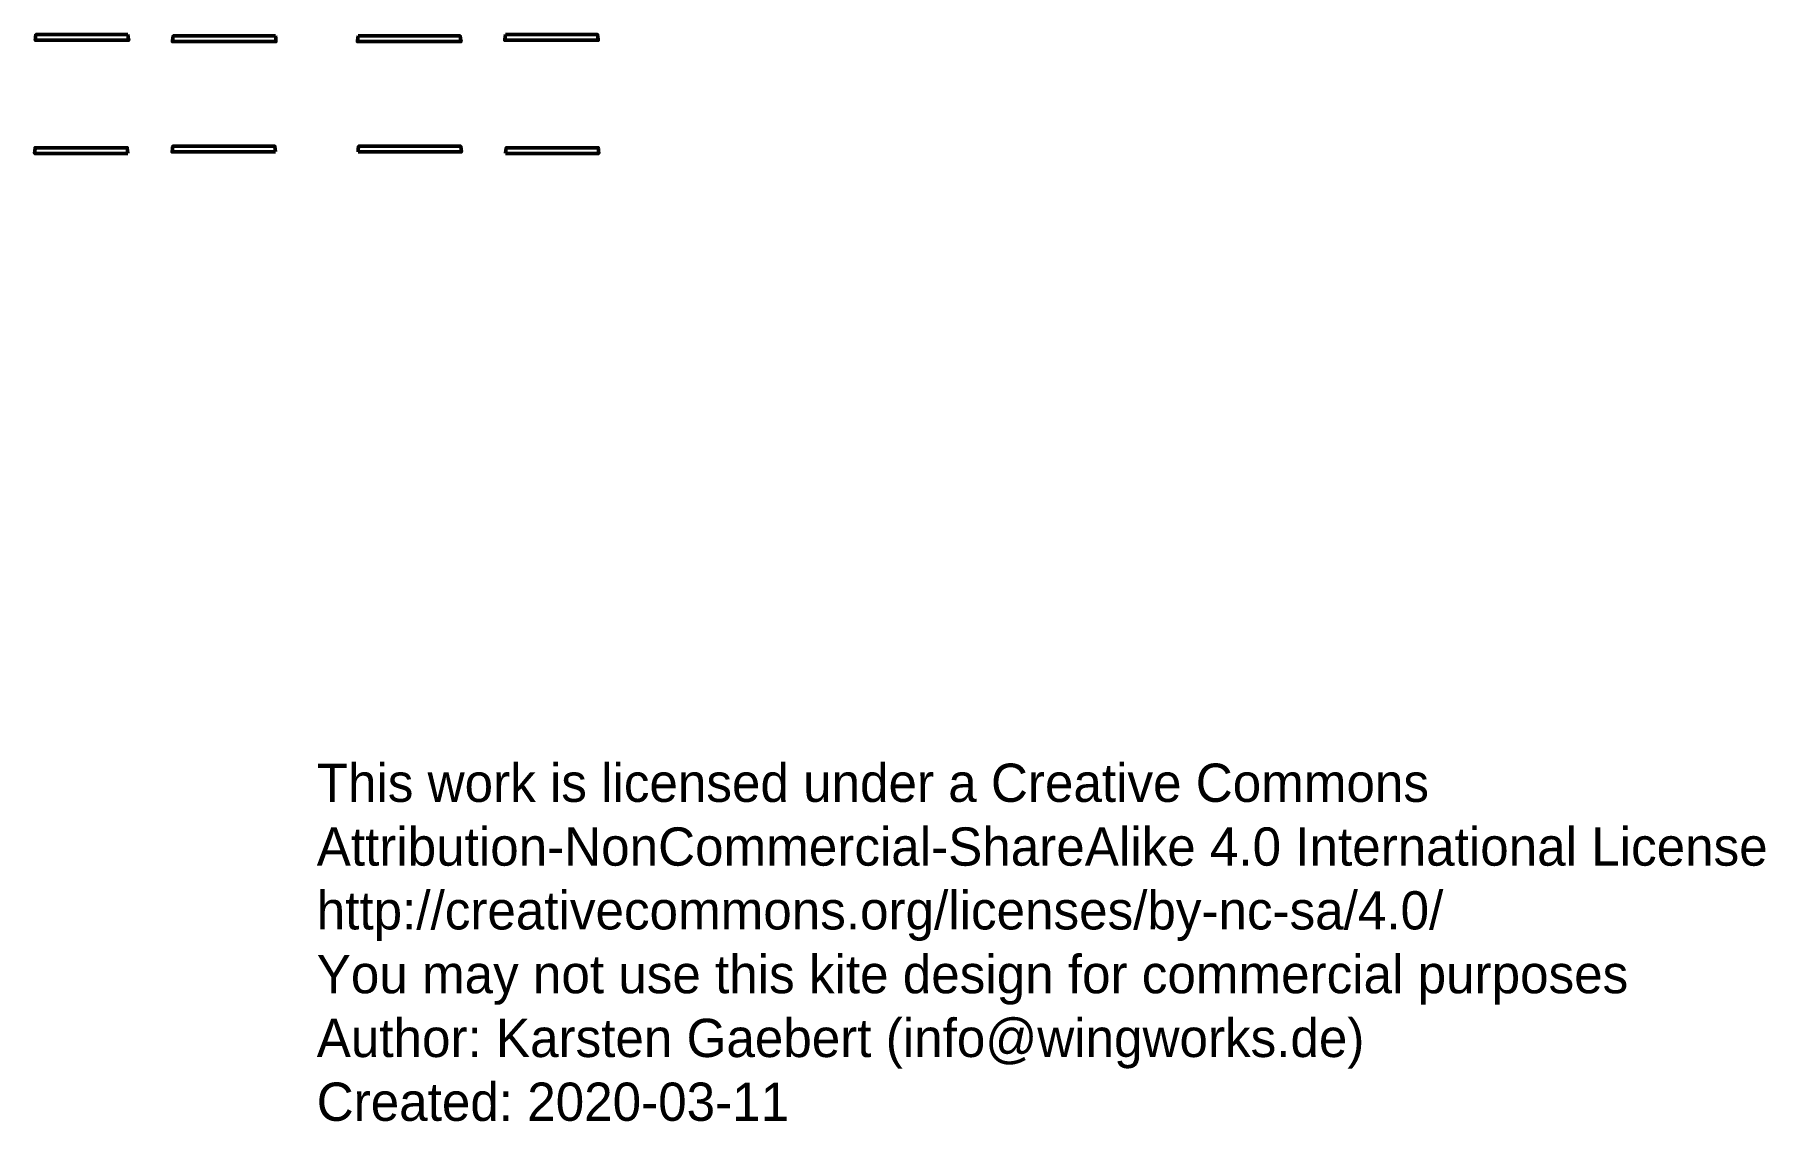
# Model space of a CAD drawing. Header units: millimetres. Extents: x -1474 to 7569, y -5370 to 310.
import ezdxf

# ---------------------------------------------------------------- set-up
doc = ezdxf.new("R2010")
doc.units = ezdxf.units.MM
doc.layers.add('CUT', color=6, linetype='Continuous', lineweight=50)
doc.layers.add('TEXT', color=3, linetype='Continuous')

msp = doc.modelspace()

# ---------------------------------------------------------------- linework, layer by layer
at = {"layer": 'CUT'}
for points in [[(-986.6, 309.9), (-984.7, 296.9), (-983.1, 285.4), (-982.2, 280.2), (-1471, 280.1), (-1470.2, 285.9), (-1469, 296.7), (-1467.5, 309.9)], [(-215.8, 303.1), (-214.3, 289.9), (-212.8, 277.5), (-212.3, 273.3), (-753.9, 273.4), (-753, 278.6), (-751.3, 290.1), (-749.4, 303.1)], [(215.8, 303.1), (214.3, 289.9), (212.8, 277.5), (212.3, 273.3), (753.9, 273.4), (753, 278.6), (751.3, 290.1), (749.4, 303.1)], [(986.6, 309.9), (984.7, 296.9), (983.1, 285.4), (982.2, 280.2), (1471, 280.1), (1470.2, 285.9), (1469, 296.7), (1467.5, 309.9)], [(-986.6, -311.3), (-988.4, -296.5), (-989.8, -285), (-990.1, -281.5), (-1471.4, -281.4), (-1471.7, -286), (-1472.7, -296.7), (-1474, -311.3)], [(-215.8, -303.6), (-217.2, -288.9), (-218.3, -276.6), (-218.5, -273.7), (-752.6, -273.8), (-752.9, -277.3), (-754.3, -288.8), (-756, -303.6)], [(215.8, -303.6), (217.2, -288.9), (218.3, -276.6), (218.5, -273.7), (752.6, -273.8), (752.9, -277.3), (754.3, -288.8), (756, -303.6)], [(986.6, -311.3), (988.4, -296.5), (989.8, -285), (990.1, -281.5), (1471.4, -281.4), (1471.7, -286), (1472.7, -296.7), (1474, -311.3)]]:
    msp.add_lwpolyline(points, close=True, dxfattribs=at)

# ---------------------------------------------------------------- texts
at = {"layer": 'TEXT', "insert": (0, -3500), "char_height": 200, "attachment_point": 1}
msp.add_mtext('This work is licensed under a Creative Commons \\PAttribution-NonCommercial-ShareAlike 4.0 International License\\Phttp://creativecommons.org/licenses/by-nc-sa/4.0/\\PYou may not use this kite design for commercial purposes\\PAuthor: Karsten Gaebert (info@wingworks.de)\\PCreated: 2020-03-11', dxfattribs=at)

doc.saveas('drawing.dxf')
